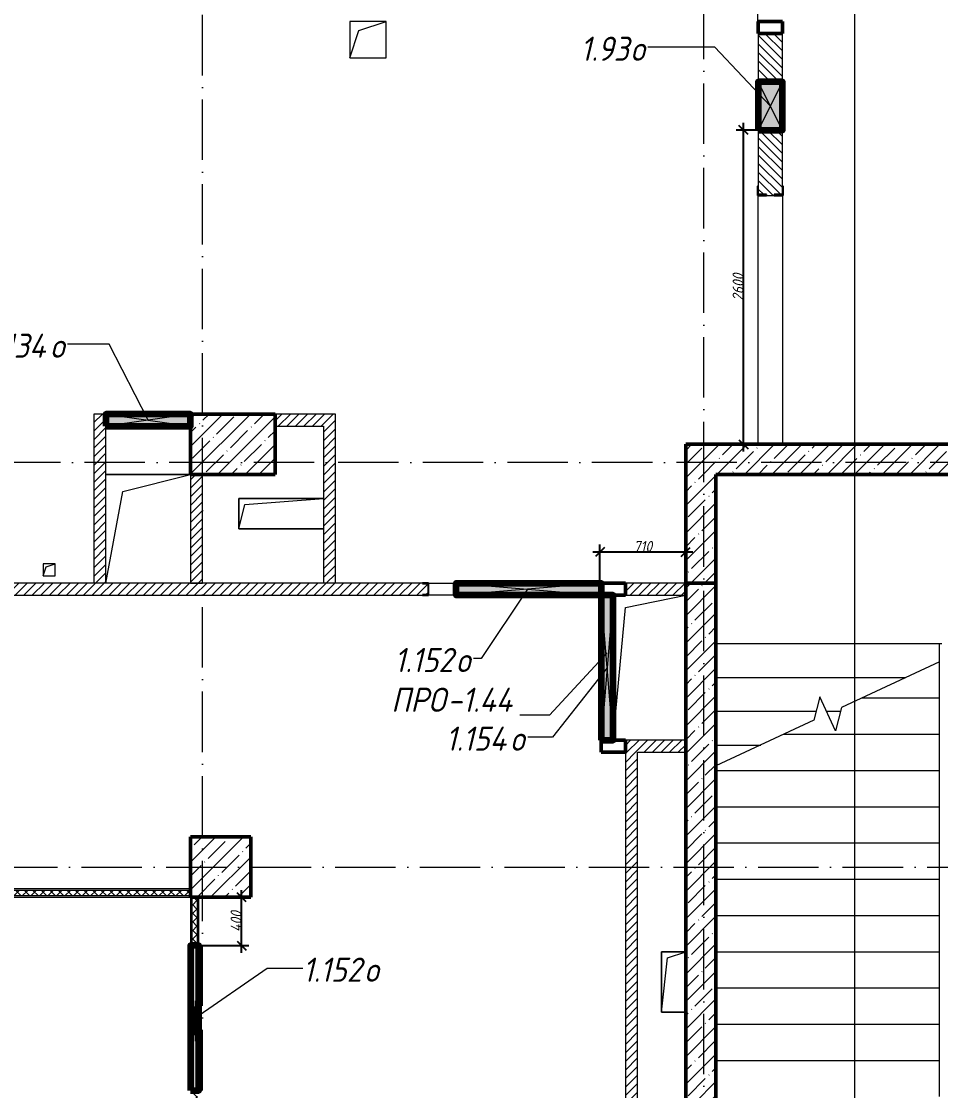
# Model space of a CAD drawing. Header units: millimetres. Extents: x -356862 to 418287, y 0 to 839748.
# Drawn here: x -84665 to -77055, y 509097 to 517947 of the extents above; entities that cross this region are included whole.
import ezdxf

# ---------------------------------------------------------------- set-up
doc = ezdxf.new("R2010")
doc.units = ezdxf.units.MM
doc.linetypes.add('50_200_ШТРИХ_1Т_ш5_п1_п1_', pattern=[700, 500, -100, 0, -100])
for name, color, linetype, lineweight in [('9.7) Заделка 956 шт', 6, 'Continuous', 158), ('A-____-____-DIMS', 7, 'Continuous', 9), ('A-DETL-GENF-OTLN', 7, 'Continuous', 9), ('A-FLOR-____-OTLN', 7, 'Continuous', 9), ('A-GENM-____-IDEN', 7, 'Continuous', 9), ('A-GENM-____-MCUT', 7, 'Continuous', 25), ('A-GENM-____-OTLN', 7, 'Continuous', 9), ('A-GENM-____-OTLN-1', 7, 'Continuous', 25), ('A-GLAZ-____-IDEN', 7, 'Continuous', 9), ('A-GLAZ-____-OTLN', 7, 'Continuous', 9), ('A-WALL-____-MCUT', 7, 'Continuous', 13), ('A-WALL-____-MCUT-1', 7, 'Continuous', 9), ('A-WALL-____-MCUT-2', 7, 'Continuous', 50), ('A-WALL-____-PATT-1', 7, 'Continuous', 9), ('A-WALL-FNSH-MCUT-1', 7, 'Continuous', 9), ('I-WALL-____-OTLN', 7, 'Continuous', 9), ('S-BEAM-____-OTLN', 7, 'Continuous', 9), ('S-COLS-____-MCUT', 7, 'Continuous', 50), ('S-COLS-____-OTLN', 7, 'Continuous', 9), ('S-GRID-____-OTLN-1', 7, '50_200_ШТРИХ_1Т_ш5_п1_п1_', 9), ('S-STRS-____-MBND', 7, 'Continuous', 9), ('S-STRS-____-OTLN-1', 7, 'Continuous', 9)]:
    doc.layers.add(name, color=color, linetype=linetype, lineweight=lineweight)
doc.layers.add('A-WALL-____-PATT-3', color=9, linetype='Continuous', lineweight=9, true_color=0x808080)
doc.layers.add('G-____-____-SYMB-1', color=9, linetype='Continuous', lineweight=9, true_color=0x808080)
doc.styles.add('ISOCPEUR_I_11', font='isocpeui.ttf', dxfattribs={"width": 0.9, "height": 200})
doc.styles.add('ISOCPEUR_I_7', font='isocpeui.ttf', dxfattribs={"width": 0.9, "height": 90})
doc.dimstyles.new('ISO-1_8_0_9К_СРЕДНИЙ_Кладочные_2', dxfattribs={"dimscale": 304.8, "dimtxt": 89.638306, "dimasz": 0.246063, "dimexe": 0.19685, "dimexo": 0, "dimgap": 0, "dimtad": 1, "dimdec": 3, "dimrnd": 0.001, "dimdsep": 46, "dimtxsty": 'ISOCPEUR_I_7', "dimblk1": 'OBLIQUE', "dimblk2": 'OBLIQUE', "dimsah": 1, "dimcen": 0.09, "dimdle": 0.19685, "dimazin": 0, "dimtfac": 1, "dimtdec": 4, "dimtix": 1, "dimtmove": 1, "dimatfit": 3, "dimfxl": 1, "dimtvp": 1, "dimtolj": 1, "dimtzin": 0, "dimarcsym": 2})
pattern_1 = [(45, (-176515.067, 459015.94), (-35.35534, 35.35534), [])]
pattern_2 = [(45, (-176515.07, 459015.94), (-114.04925, 114.04925), []), (45, (-176401.02, 459015.94), (-114.04925, 114.04925), [201.612, -40.322, 3.353, -36.97])]
pattern_3 = [(45, (-176515.067, 459015.94), (-35.35534, 35.35534), []), (135, (-176515.067, 459015.94), (-35.35534, -35.35534), [])]

# ---------------------------------------------------------------- blocks, each defined once
blk = doc.blocks.new('BSC_Колонна _Прямоугольная - 500х700-V132-АР1_План отверстий 1 этажа в осях 1-64_Ю-ЯЯ')
at = {"layer": 'S-COLS-____-OTLN'}
h = blk.add_hatch(dxfattribs=at)
h.set_pattern_fill('FP_143', color=256, style=0, pattern_type=2)
h.set_pattern_definition([(315, (-55431.04, 93600), (114.04925, 114.04925), []), (315, (-55431.04, 93485.95), (114.04925, 114.04925), [201.613, -40.323, 3.353, -36.97])])
h.paths.add_polyline_path([(-250, 350), (-250, -350), (250, -350), (250, 350), (150, 350)], flags=0)
at = {"layer": 'S-COLS-____-MCUT'}
for p, q in [((150, 350), (-250, 350)), ((-250, 350), (-250, -350)), ((250, -350), (250, 350)), ((-250, -350), (250, -350))]:
    blk.add_line(p, q, dxfattribs=at)
blk = doc.blocks.new('BSC_Колонна _Прямоугольная - 500х500-V170-АР1_План отверстий 1 этажа в осях 1-64_Ю-ЯЯ')
at = {"layer": 'S-COLS-____-OTLN'}
h = blk.add_hatch(dxfattribs=at)
h.set_pattern_fill('FP_182', color=256, style=0, pattern_type=2)
h.set_pattern_definition([(45, (-93500, -51931.04), (-114.04925, 114.04925), []), (45, (-93385.95, -51931.04), (-114.04925, 114.04925), [201.613, -40.323, 3.353, -36.97])])
h.paths.add_polyline_path([(-250, -250), (250, -250), (250, 250), (-250, 250)], flags=0)
at = {"layer": 'S-COLS-____-MCUT'}
for p, q in [((250, 250), (-250, 250)), ((-250, 250), (-250, -250)), ((250, -250), (250, 250)), ((-250, -250), (250, -250))]:
    blk.add_line(p, q, dxfattribs=at)
blk = doc.blocks.new('154_Фахверк_СКБ_Швеллер - Тип_100_4010-27789772-АР1_План отверстий 1 этажа в осях 1-64_Ю-ЯЯ')
at = {"layer": 'A-GENM-____-MCUT'}
for p, q in [((175, 50), (125, 50)), ((125, 50), (125, -50)), ((128, 47), (175, 47)), ((128, -47), (128, 47)), ((175, 47), (175, 50)), ((125, -50), (175, -50)), ((175, -47), (128, -47)), ((175, -50), (175, -47))]:
    blk.add_line(p, q, dxfattribs=at)
blk = doc.blocks.new('Фахверк_СКБ_Уголок - 200_4010-27904286-АР1_План отверстий 1 этажа в осях 1-64_Ю-ЯЯ')
at = {"layer": 'A-GENM-____-MCUT'}
for p, q in [((200, 156), (125, 156)), ((125, 156), (125, 81)), ((131, 81), (131, 150)), ((131, 150), (200, 150)), ((200, 150), (200, 156)), ((125, 81), (131, 81)), ((131, 19), (125, 19)), ((125, 19), (125, -56)), ((131, -50), (131, 19)), ((125, -56), (200, -56)), ((200, -50), (131, -50)), ((200, -56), (200, -50))]:
    blk.add_line(p, q, dxfattribs=at)
blk = doc.blocks.new('ПР_Уголок - ПР_Уголок-37035708-АР1_План отверстий 1 этажа в осях 1-64_Ю-ЯЯ')
at = {"layer": 'S-BEAM-____-OTLN'}
for p, q in [((0, 0), (0, -6)), ((0, 0), (6800, 0)), ((6800, -6), (6800, 0)), ((380, -75), (75, -75)), ((980, -75), (420, -75)), ((1580, -75), (1020, -75)), ((2180, -75), (1620, -75)), ((2780, -75), (2220, -75)), ((3380, -75), (2820, -75)), ((3980, -75), (3420, -75)), ((4580, -75), (4020, -75)), ((5180, -75), (4620, -75)), ((5780, -75), (5220, -75)), ((6380, -75), (5820, -75)), ((6725, -75), (6420, -75))]:
    blk.add_line(p, q, dxfattribs=at)
blk = doc.blocks.new('AR_Отверстие прямоугольное _в плите_ - AR_Отверстие прямоугольное _в плите_-30229458-АР1_План отверстий 1 этажа в осях 1-64_Ю-ЯЯ')
at = {"layer": 'A-GENM-____-OTLN'}
for p, q in [((100, 250), (-100, 250)), ((-100, 250), (-100, -250)), ((-100, -250), (-50, 200)), ((-50, 200), (100, 250)), ((-100, -250), (100, -250))]:
    blk.add_line(p, q, dxfattribs=at)
blk = doc.blocks.new('AR_Отверстие прямоугольное _в плите_ - AR_Отверстие прямоугольное _в плите_-30459689-АР1_План отверстий 1 этажа в осях 1-64_Ю-ЯЯ')
at = {"layer": 'A-GENM-____-OTLN'}
for p, q in [((150, 150), (-150, 150)), ((-150, 150), (-150, -150)), ((-75, 75), (150, 150)), ((150, -150), (150, 150)), ((-150, -150), (-75, 75)), ((-150, -150), (150, -150))]:
    blk.add_line(p, q, dxfattribs=at)
blk = doc.blocks.new('AR_Отверстие прямоугольное _в плите_ - AR_Отверстие прямоугольное _в плите_-30459221-АР1_План отверстий 1 этажа в осях 1-64_Ю-ЯЯ')
at = {"layer": 'A-GENM-____-OTLN'}
for p, q in [((350, 125), (-350, 125)), ((-350, 125), (-350, -125)), ((-300, 75), (350, 125)), ((-350, -125), (-300, 75)), ((-350, -125), (350, -125))]:
    blk.add_line(p, q, dxfattribs=at)
blk = doc.blocks.new('AR_Отверстие прямоугольное _в плите_ - AR_Отверстие прямоугольное _в плите_-V197-АР1_План отверстий 1 этажа в осях 1-64_Ю-ЯЯ')
at = {"layer": 'A-GENM-____-OTLN'}
for p, q in [((50, 50), (-50, 50)), ((-50, 50), (-50, -50)), ((-50, -50), (-25, 25)), ((-25, 25), (50, 50)), ((50, -50), (50, 50)), ((-50, -50), (50, -50))]:
    blk.add_line(p, q, dxfattribs=at)
blk = doc.blocks.new('AR_Отверстие прямоугольное _в плите_ - AR_Отверстие прямоугольное _в плите_-30552720-АР1_План отверстий 1 этажа в осях 1-64_Ю-ЯЯ')
at = {"layer": 'A-GENM-____-OTLN'}
for p, q in [((-200, 500), (300, 600)), ((-300, -600), (-200, 500))]:
    blk.add_line(p, q, dxfattribs=at)
blk = doc.blocks.new('AR_Отверстие прямоугольное _в плите_ - AR_Отверстие прямоугольное _в плите_-30602925-АР1_План отверстий 1 этажа в осях 1-64_Ю-ЯЯ')
at = {"layer": 'A-GENM-____-OTLN'}
for p, q in [((350, 450), (-350, 450)), ((-210, 310), (350, 450)), ((-350, -450), (-210, 310))]:
    blk.add_line(p, q, dxfattribs=at)
blk = doc.blocks.new('BSC_Колонна _Прямоугольная1 - 200х100 _металл_-35572301-АР1_План отверстий 1 этажа в осях 1-64_Ю-ЯЯ')
at = {"layer": 'S-COLS-____-MCUT'}
for p, q in [((100, 50), (-100, 50)), ((-100, 50), (-100, -50)), ((100, -50), (100, 50)), ((-100, -50), (100, -50))]:
    blk.add_line(p, q, dxfattribs=at)
blk = doc.blocks.new('AR_Отверстие прямоугольное _в стене__БезПР - AR_Отверстие прямоугольное _в стене__БезПР-36427886-АР1_План отверстий 1 этажа в осях 1-64_Ю-ЯЯ')
at = {"layer": 'A-GLAZ-____-OTLN'}
blk.add_hatch(color=256, dxfattribs=at).paths.add_polyline_path([(600, 35), (-600, 35), (-600, -35), (600, -35)], flags=0)
at = {"layer": 'A-DETL-GENF-OTLN'}
for p, q in [((-600, -35), (-600, 35)), ((-600, 35), (600, 35)), ((600, 35), (-600, -35)), ((-600, 35), (600, -35)), ((600, 35), (-600, 35)), ((-600, 35), (-600, -35)), ((600, 35), (600, -35)), ((600, -35), (600, 35)), ((600, -35), (-600, -35)), ((-600, -35), (600, -35))]:
    blk.add_line(p, q, dxfattribs=at)
at = {"layer": 'A-GLAZ-____-OTLN'}
blk.add_line((600, 35), (-600, 35), dxfattribs=at)
blk = doc.blocks.new('AR_Отверстие прямоугольное _в стене_ - AR_Отверстие прямоугольное _в стене__ОВ-36788001-АР1_План отверстий 1 этажа в осях 1-64_Ю-ЯЯ')
at = {"layer": 'A-GLAZ-____-OTLN'}
blk.add_hatch(color=256, dxfattribs=at).paths.add_polyline_path([(600, 50), (-600, 50), (-600, -50), (600, -50)], flags=0)
at = {"layer": 'A-DETL-GENF-OTLN'}
for p, q in [((-600, -50), (-600, 50)), ((-600, 50), (600, 50)), ((600, 50), (-600, -50)), ((-600, 50), (600, -50)), ((600, 50), (-600, 50)), ((-600, 50), (-600, -50)), ((600, 50), (600, -50)), ((600, -50), (600, 50)), ((600, -50), (-600, -50)), ((-600, -50), (600, -50))]:
    blk.add_line(p, q, dxfattribs=at)
blk = doc.blocks.new('AR_Отверстие прямоугольное _в стене__БезПР - AR_Отверстие прямоугольное _в стене__БезПР-36428338-АР1_План отверстий 1 этажа в осях 1-64_Ю-ЯЯ')
at = {"layer": 'A-GLAZ-____-OTLN'}
blk.add_hatch(color=256, dxfattribs=at).paths.add_polyline_path([(200, -100), (200, 100), (-200, 100), (-200, -100)], flags=0)
at = {"layer": 'A-DETL-GENF-OTLN'}
for p, q in [((-200, -100), (-200, 100)), ((-200, 100), (200, 100)), ((200, 100), (-200, -100)), ((-200, 100), (200, -100)), ((200, 100), (-200, 100)), ((-200, 100), (-200, -100)), ((200, 100), (200, -100)), ((200, -100), (200, 100)), ((200, -100), (-200, -100)), ((-200, -100), (200, -100))]:
    blk.add_line(p, q, dxfattribs=at)
at = {"layer": 'A-GLAZ-____-OTLN'}
blk.add_line((200, 100), (-200, 100), dxfattribs=at)
blk = doc.blocks.new('AR_Отверстие прямоугольное _в стене__БезПР - AR_Отверстие прямоугольное _в стене__БезПР-36428416-АР1_План отверстий 1 этажа в осях 1-64_Ю-ЯЯ')
at = {"layer": 'A-GLAZ-____-OTLN'}
blk.add_hatch(color=256, dxfattribs=at).paths.add_polyline_path([(600, -50), (600, 50), (-600, 50), (-600, -50)], flags=0)
at = {"layer": 'A-DETL-GENF-OTLN'}
for p, q in [((-600, -50), (-600, 50)), ((-600, 50), (600, 50)), ((600, 50), (-600, -50)), ((-600, 50), (600, -50)), ((600, 50), (-600, 50)), ((-600, 50), (-600, -50)), ((600, 50), (600, -50)), ((600, -50), (600, 50)), ((600, -50), (-600, -50)), ((-600, -50), (600, -50))]:
    blk.add_line(p, q, dxfattribs=at)
at = {"layer": 'A-GLAZ-____-OTLN'}
blk.add_line((600, 50), (-600, 50), dxfattribs=at)
blk = doc.blocks.new('AR_Отверстие прямоугольное _в стене__БезПР - AR_Отверстие прямоугольное _в стене__БезПР-36729552-АР1_План отверстий 1 этажа в осях 1-64_Ю-ЯЯ')
at = {"layer": 'A-GLAZ-____-OTLN'}
blk.add_hatch(color=256, dxfattribs=at).paths.add_polyline_path([(350, -50), (350, 50), (-350, 50), (-350, -50)], flags=0)
at = {"layer": 'A-DETL-GENF-OTLN'}
for p, q in [((-350, -50), (-350, 50)), ((-350, 50), (350, 50)), ((350, 50), (-350, -50)), ((-350, 50), (350, -50)), ((350, 50), (-350, 50)), ((-350, 50), (-350, -50)), ((350, 50), (350, -50)), ((350, -50), (350, 50)), ((350, -50), (-350, -50)), ((-350, -50), (350, -50))]:
    blk.add_line(p, q, dxfattribs=at)
at = {"layer": 'A-GLAZ-____-OTLN'}
blk.add_line((350, 50), (-350, 50), dxfattribs=at)
blk = doc.blocks.new('BSC_Колонна _Прямоугольная1 - 200х100 _металл_-V254-АР1_План отверстий 1 этажа в осях 1-64_Ю-ЯЯ')
at = {"layer": 'S-COLS-____-MCUT'}
for p, q in [((100, 50), (-100, 50)), ((-100, 50), (-100, -50)), ((100, -50), (100, 50)), ((0, -50), (100, -50))]:
    blk.add_line(p, q, dxfattribs=at)
blk = doc.blocks.new('BSC_Колонна _Прямоугольная1 - 200х100 _металл_-V255-АР1_План отверстий 1 этажа в осях 1-64_Ю-ЯЯ')
at = {"layer": 'S-COLS-____-MCUT'}
for p, q in [((-100, 50), (-100, -50)), ((100, 50), (0, 50)), ((100, -50), (100, 50)), ((-100, -50), (100, -50))]:
    blk.add_line(p, q, dxfattribs=at)
blk = doc.blocks.new('_Oblique')
at = {"color": 0, "linetype": 'ByBlock', "lineweight": -2}
blk.add_line((-0.5, -0.5), (0.5, 0.5), dxfattribs=at)
blk = doc.blocks.new('*D13649')
at = {"layer": 'A-____-____-DIMS', "color": 0, "lineweight": -2, "transparency": 16777216}
for p, q in [((-78687.1, 514387), (-78687.1, 517107)), ((-78565.1, 517047), (-78747.1, 517047)), ((-78793.2, 514447), (-78627.1, 514447))]:
    blk.add_line(p, q, dxfattribs=at)
at = {"layer": 'Defpoints', "color": 0, "transparency": 16777216}
for p in [(-78687.1, 517047), (-78565.1, 517047), (-78793.2, 514447)]:
    blk.add_point(p, dxfattribs=at)
at = {"layer": 'A-____-____-DIMS', "color": 0, "lineweight": -2, "transparency": 16777216, "xscale": 75, "yscale": 75, "zscale": 75}
for p, rotation in [((-78687.1, 517047), 90), ((-78687.1, 514447), 270)]:
    blk.add_blockref('_Oblique', p, dxfattribs=dict(at, rotation=rotation))
at = {"layer": 'A-____-____-DIMS', "color": 0, "transparency": 16777216, "insert": (-78732.1, 515747), "char_height": 90, "width": 546.104, "attachment_point": 5, "rotation": 90, "style": 'ISOCPEUR_I_7'}
blk.add_mtext('\\A1;2600', dxfattribs=at)
blk = doc.blocks.new('*D13650')
at = {"layer": 'A-____-____-DIMS', "color": 0, "lineweight": -2, "transparency": 16777216}
for p, q in [((-79165.1, 513661.9), (-79165.1, 513495.9)), ((-79875.1, 513297), (-79875.1, 513615.9)), ((-79935.1, 513555.9), (-79105.1, 513555.9))]:
    blk.add_line(p, q, dxfattribs=at)
at = {"layer": 'Defpoints', "color": 0, "transparency": 16777216}
for p in [(-79165.1, 513661.9), (-79165.1, 513555.9), (-79875.1, 513297)]:
    blk.add_point(p, dxfattribs=at)
at = {"layer": 'A-____-____-DIMS', "color": 0, "lineweight": -2, "transparency": 16777216, "xscale": 75, "yscale": 75, "zscale": 75, "rotation": 180}
blk.add_blockref('_Oblique', (-79875.1, 513555.9), dxfattribs=at)
at = {"layer": 'A-____-____-DIMS', "color": 0, "lineweight": -2, "transparency": 16777216, "xscale": 75, "yscale": 75, "zscale": 75}
blk.add_blockref('_Oblique', (-79165.1, 513555.9), dxfattribs=at)
at = {"layer": 'A-____-____-DIMS', "color": 0, "transparency": 16777216, "insert": (-79520.1, 513601.4), "char_height": 90, "width": 368.207, "attachment_point": 5, "style": 'ISOCPEUR_I_7'}
blk.add_mtext('\\A1;710', dxfattribs=at)
blk = doc.blocks.new('*D13652')
at = {"layer": 'A-____-____-DIMS', "color": 0, "lineweight": -2, "transparency": 16777216}
for p, q in [((-82842.5, 510237), (-82842.5, 510757)), ((-82948.5, 510697), (-82782.5, 510697)), ((-83195.1, 510297), (-82782.5, 510297))]:
    blk.add_line(p, q, dxfattribs=at)
at = {"layer": 'Defpoints', "color": 0, "transparency": 16777216}
for p in [(-82948.5, 510697), (-82842.5, 510697), (-83195.1, 510297)]:
    blk.add_point(p, dxfattribs=at)
at = {"layer": 'A-____-____-DIMS', "color": 0, "lineweight": -2, "transparency": 16777216, "xscale": 75, "yscale": 75, "zscale": 75}
for p, rotation in [((-82842.5, 510697), 90), ((-82842.5, 510297), 270)]:
    blk.add_blockref('_Oblique', p, dxfattribs=dict(at, rotation=rotation))
at = {"layer": 'A-____-____-DIMS', "color": 0, "transparency": 16777216, "insert": (-82887.5, 510497), "char_height": 90, "width": 426.127, "attachment_point": 5, "rotation": 90, "style": 'ISOCPEUR_I_7'}
blk.add_mtext('\\A1;400', dxfattribs=at)

msp = doc.modelspace()

# ---------------------------------------------------------------- hatches: boundary and pattern name
at = {"layer": 'A-WALL-____-PATT-1'}
h = msp.add_hatch(dxfattribs=at)
h.set_pattern_fill('FP_6', color=256, style=0, pattern_type=2)
h.set_pattern_definition([(135, (-176515.067, 459015.94), (-35.35534, -35.35534), [])])
h.paths.add_polyline_path([(-78496.0675, 516506.983), (-78434.0675, 516506.983), (-78434.0675, 516512.983), (-78365.0675, 516512.983), (-78365.0675, 517046.983), (-78565.0675, 517046.983), (-78565.0675, 516512.983), (-78496.0675, 516512.983)], flags=0)
h.paths.add_polyline_path([(-78365.0675, 517446.983), (-78365.0675, 517846.983), (-78565.0675, 517846.983), (-78565.0675, 517446.983)], flags=0)
h = msp.add_hatch(dxfattribs=at)
h.set_pattern_fill('FP_5', color=256, style=0, pattern_type=2)
h.set_pattern_definition(pattern_1)
h.paths.add_polyline_path([(-84065.0675, 513296.983), (-83965.0675, 513296.983), (-83965.0675, 514696.983), (-84065.0675, 514696.983)], flags=0)
h = msp.add_hatch(dxfattribs=at)
h.set_pattern_fill('FP_5', color=256, style=0, pattern_type=2)
h.set_pattern_definition(pattern_1)
h.paths.add_polyline_path([(-82165.0675, 514596.983), (-82165.0675, 514696.983), (-82565.0675, 514696.983), (-82565.0675, 514596.983)], flags=0)
h = msp.add_hatch(dxfattribs=at)
h.set_pattern_fill('FP_5', color=256, style=0, pattern_type=2)
h.set_pattern_definition(pattern_1)
h.paths.add_polyline_path([(-82065.0675, 513296.983), (-82065.0675, 514696.983), (-82165.0675, 514696.983), (-82165.0675, 513296.983)], flags=0)
h = msp.add_hatch(dxfattribs=at)
h.set_pattern_fill('FP_13', color=256, style=0, pattern_type=2)
h.set_pattern_definition(pattern_2)
h.paths.add_polyline_path([(-75765.0675, 514196.983), (-75765.0675, 514446.983), (-79165.0675, 514446.983), (-79165.0675, 514196.983), (-75782.9382, 514196.983)], flags=0)
h = msp.add_hatch(dxfattribs=at)
h.set_pattern_fill('FP_5', color=256, style=0, pattern_type=2)
h.set_pattern_definition(pattern_1)
h.paths.add_polyline_path([(-83165.0675, 513296.983), (-83165.0675, 514196.983), (-83265.0675, 514196.983), (-83265.0675, 513296.983)], flags=0)
h = msp.add_hatch(dxfattribs=at)
h.set_pattern_fill('FP_13', color=256, style=0, pattern_type=2)
h.set_pattern_definition(pattern_2)
h.paths.add_polyline_path([(-78915.0675, 513296.983), (-78915.0675, 514196.983), (-79165.0675, 514196.983), (-79165.0675, 513296.983)], flags=0)
h = msp.add_hatch(dxfattribs=at)
h.set_pattern_fill('FP_5', color=256, style=0, pattern_type=2)
h.set_pattern_definition(pattern_1)
h.paths.add_polyline_path([(-79165.0675, 513196.983), (-79165.0675, 513296.983), (-79665.0675, 513296.983), (-79665.0675, 513196.983)], flags=0)
h.paths.add_polyline_path([(-79865.0675, 513196.983), (-79865.0675, 513296.983), (-79875.0675, 513296.983), (-79875.0675, 513196.983)], flags=0)
h.paths.add_polyline_path([(-82852.9408, 513196.983), (-81345.0675, 513196.983), (-81345.0675, 513199.983), (-81298.0675, 513199.983), (-81298.0675, 513293.983), (-81345.0675, 513293.983), (-81345.0675, 513296.983), (-85615.0675, 513296.983), (-85615.0675, 513293.983), (-85662.0675, 513293.983), (-85662.0675, 513199.983), (-85615.0675, 513199.983), (-85615.0675, 513196.983), (-84620.4415, 513196.983)], flags=0)
h.paths.add_polyline_path([(-85665.0675, 513196.983), (-85665.0675, 513296.983), (-87900.0675, 513296.983), (-87900.0675, 513293.983), (-87947.0675, 513293.983), (-87947.0675, 513199.983), (-87900.0675, 513199.983), (-87900.0675, 513196.983)], flags=0)
h.paths.add_polyline_path([(-89350.0675, 513196.983), (-89100.0675, 513196.983), (-89100.0675, 513199.983), (-89053.0675, 513199.983), (-89053.0675, 513293.983), (-89100.0675, 513293.983), (-89100.0675, 513296.983), (-89350.0675, 513296.983)], flags=0)
h = msp.add_hatch(dxfattribs=at)
h.set_pattern_fill('FP_13', color=256, style=0, pattern_type=2)
h.set_pattern_definition(pattern_2)
h.paths.add_polyline_path([(-78915.0675, 508996.983), (-78915.0675, 513296.983), (-79165.0675, 513296.983), (-79165.0675, 508996.983)], flags=0)
h = msp.add_hatch(dxfattribs=at)
h.set_pattern_fill('FP_5', color=256, style=0, pattern_type=2)
h.set_pattern_definition(pattern_1)
h.paths.add_polyline_path([(-79165.0675, 511896.983), (-79165.0675, 511996.983), (-79665.0675, 511996.983), (-79665.0675, 511896.983), (-79317.9395, 511896.983)], flags=0)
h = msp.add_hatch(dxfattribs=at)
h.set_pattern_fill('FP_5', color=256, style=0, pattern_type=2)
h.set_pattern_definition(pattern_1)
h.paths.add_polyline_path([(-79565.0675, 508996.983), (-79565.0675, 511896.983), (-79665.0675, 511896.983), (-79665.0675, 508996.983)], flags=0)
at = {"layer": 'A-WALL-____-PATT-3'}
h = msp.add_hatch(dxfattribs=at)
h.set_pattern_fill('FP_7', color=256, style=0, pattern_type=2)
h.set_pattern_definition(pattern_3)
h.paths.add_polyline_path([(-83265.0675, 510709.483), (-83265.0675, 510754.483), (-87265.0675, 510754.483), (-87265.0675, 510709.483), (-84620.4415, 510709.483)], flags=0)
h = msp.add_hatch(dxfattribs=at)
h.set_pattern_fill('FP_7', color=256, style=0, pattern_type=2)
h.set_pattern_definition(pattern_3)
h.paths.add_polyline_path([(-83207.5675, 507359.483), (-83207.5675, 509096.983), (-83252.5675, 509096.983), (-83252.5675, 507359.483)], flags=0)
h.paths.add_polyline_path([(-83252.5675, 510296.983), (-83207.5675, 510296.983), (-83207.5675, 510696.983), (-83252.5675, 510696.983)], flags=0)

# ---------------------------------------------------------------- linework, layer by layer
at = {"layer": '9.7) Заделка 956 шт'}
for points in [[(-78565.0675, 517046.983), (-78365.0675, 517046.983), (-78365.0675, 517446.983), (-78565.0675, 517446.983)], [(-83965.0675, 514596.983), (-83265.0675, 514596.983), (-83265.0675, 514696.983), (-83965.0675, 514696.983)], [(-79865.0675, 513196.983), (-81066.0716, 513196.983), (-81066.0716, 513296.983), (-79865.0675, 513296.983)], [(-79865.0675, 511996.983), (-79765.0675, 511996.983), (-79765.0675, 513196.983), (-79865.0675, 513196.983)], [(-83265.0675, 509096.983), (-83195.0675, 509096.983), (-83195.0675, 510296.983), (-83265.0675, 510296.983)]]:
    msp.add_lwpolyline(points, close=True, dxfattribs=at)
at = {"layer": 'A-FLOR-____-OTLN'}
for p, q in [((-83965.0675, 514196.983), (-83265.0675, 514196.983)), ((-82865.0675, 513996.983), (-82165.0675, 513996.983)), ((-82865.0675, 513746.983), (-82865.0675, 513996.983)), ((-82165.0675, 513746.983), (-82865.0675, 513746.983)), ((-79365.0675, 510246.983), (-79165.0675, 510246.983)), ((-79365.0675, 509746.983), (-79365.0675, 510246.983)), ((-79165.0675, 509746.983), (-79365.0675, 509746.983))]:
    msp.add_line(p, q, dxfattribs=at)
at = {"layer": 'A-GENM-____-IDEN'}
for p, q in [((-79815.0675, 512719.1751), (-80293.965, 512204.7137)), ((-80293.965, 512204.7137), (-80537.6798, 512204.7137))]:
    msp.add_line(p, q, dxfattribs=at)
at = {"layer": 'A-GLAZ-____-IDEN'}
for p, q in [((-78924.322, 517732.8857), (-79478.0856, 517732.8857)), ((-78465.0675, 517246.983), (-78924.322, 517732.8857)), ((-83939.1923, 515274.9186), (-84281.8886, 515274.9186)), ((-83615.0675, 514646.983), (-83939.1923, 515274.9186)), ((-80475.0675, 513246.983), (-80858.055, 512673.3036)), ((-80858.055, 512673.3036), (-80922.535, 512673.3036)), ((-79815.0675, 512596.983), (-80269.4637, 512022.3929)), ((-80269.4637, 512022.3929), (-80473.4937, 512022.3929)), ((-83230.0675, 509696.983), (-82629.8163, 510110.1997)), ((-82629.8163, 510110.1997), (-82335.6395, 510110.1997))]:
    msp.add_line(p, q, dxfattribs=at)
at = {"layer": 'A-WALL-____-MCUT'}
for p, q in [((-78565.0675, 517846.983), (-78565.0675, 517446.983)), ((-78365.0675, 517446.983), (-78365.0675, 517846.983)), ((-78565.0675, 517046.983), (-78565.0675, 516581.983)), ((-78365.0675, 516581.983), (-78365.0675, 517046.983)), ((-78496.0675, 516506.983), (-78434.0675, 516506.983))]:
    msp.add_line(p, q, dxfattribs=at)
at = {"layer": 'A-WALL-____-MCUT-1'}
for p, q in [((-83265.0675, 510754.483), (-87265.0675, 510754.483)), ((-83265.0675, 510709.483), (-87265.0675, 510709.483)), ((-83252.5675, 510296.983), (-83252.5675, 510696.983)), ((-83207.5675, 510296.983), (-83207.5675, 510696.983))]:
    msp.add_line(p, q, dxfattribs=at)
at = {"layer": 'A-WALL-____-MCUT-2'}
for p, q in [((-75765.0675, 514446.983), (-79165.0675, 514446.983)), ((-79165.0675, 514446.983), (-79165.0675, 508996.983)), ((-78915.0675, 514196.983), (-75765.0675, 514196.983)), ((-78915.0675, 508746.983), (-78915.0675, 514196.983)), ((-79165.0675, 513296.983), (-78915.0675, 513296.983))]:
    msp.add_line(p, q, dxfattribs=at)
at = {"layer": 'A-WALL-FNSH-MCUT-1'}
for p, q in [((-83965.0675, 514696.983), (-84065.0675, 514696.983)), ((-84065.0675, 514696.983), (-84065.0675, 513296.983)), ((-82065.0675, 514696.983), (-82565.0675, 514696.983)), ((-82065.0675, 513296.983), (-82065.0675, 514696.983)), ((-83965.0675, 513296.983), (-83965.0675, 514596.983)), ((-82565.0675, 514596.983), (-82165.0675, 514596.983)), ((-82165.0675, 514596.983), (-82165.0675, 513296.983)), ((-83265.0675, 514196.983), (-83265.0675, 513296.983)), ((-83165.0675, 513296.983), (-83165.0675, 514196.983)), ((-81345.0675, 513296.983), (-85615.0675, 513296.983)), ((-83265.0675, 513296.983), (-83165.0675, 513296.983)), ((-79865.0675, 513296.983), (-79875.0675, 513296.983)), ((-79165.0675, 513296.983), (-79665.0675, 513296.983)), ((-85615.0675, 513196.983), (-81345.0675, 513196.983)), ((-79875.0675, 513196.983), (-79865.0675, 513196.983)), ((-79665.0675, 513196.983), (-79165.0675, 513196.983)), ((-79165.0675, 511996.983), (-79665.0675, 511996.983)), ((-79665.0675, 511896.983), (-79665.0675, 508996.983)), ((-79565.0675, 508996.983), (-79565.0675, 511896.983)), ((-79565.0675, 511896.983), (-79165.0675, 511896.983)), ((-83265.0675, 510766.983), (-87265.0675, 510766.983)), ((-87265.0675, 510696.983), (-83265.0675, 510696.983)), ((-83265.0675, 510696.983), (-83265.0675, 510296.983)), ((-83195.0675, 510296.983), (-83195.0675, 510696.983))]:
    msp.add_line(p, q, dxfattribs=at)
at = {"layer": 'G-____-____-SYMB-1'}
msp.add_line((-77766.8674, 545636.5018), (-77766.8674, 504422.2671), dxfattribs=at)
at = {"layer": 'I-WALL-____-OTLN'}
for p, q in [((-78565.0675, 514446.983), (-78565.0675, 516506.983)), ((-78365.0675, 516506.983), (-78365.0675, 514446.983)), ((-81295.0675, 513296.983), (-81075.0675, 513296.983)), ((-81075.0675, 513196.983), (-81295.0675, 513196.983))]:
    msp.add_line(p, q, dxfattribs=at)
at = {"layer": 'S-GRID-____-OTLN-1'}
for p, q in [((-83165.0675, 498597.5699), (-83165.0675, 549908.7924)), ((-79015.0675, 508532.6233), (-79015.0675, 549908.7924)), ((-72440.6609, 514296.983), (-181183.8377, 514296.983)), ((-107270.4298, 510946.983), (-72440.6609, 510946.983))]:
    msp.add_line(p, q, dxfattribs=at)
at = {"layer": 'S-STRS-____-MBND'}
for p, q in [((-77065.0675, 512646.983), (-77876.779, 512268.4757)), ((-78056.1016, 512357.259), (-78103.3559, 512162.8211)), ((-77924.0334, 512074.0378), (-78056.1016, 512357.259)), ((-77876.779, 512268.4757), (-77924.0334, 512074.0378)), ((-78103.3559, 512162.8211), (-78915.0675, 511784.3138))]:
    msp.add_line(p, q, dxfattribs=at)
at = {"layer": 'S-STRS-____-OTLN-1'}
for p, q in [((-78915.0675, 512796.983), (-77065.0675, 512796.983)), ((-78915.0675, 512796.983), (-77065.0675, 512796.983)), ((-77065.0675, 512796.983), (-77045.0675, 512796.983)), ((-77065.0675, 512646.983), (-77065.0675, 512796.983)), ((-77065.0675, 512346.983), (-77065.0675, 512646.983)), ((-78915.0675, 512516.983), (-77343.8534, 512516.983)), ((-78915.0675, 512516.983), (-77343.8534, 512516.983)), ((-78058.599, 512346.983), (-78051.3098, 512346.983)), ((-78058.599, 512346.983), (-78051.3098, 512346.983)), ((-77708.4195, 512346.983), (-77065.0675, 512346.983)), ((-77708.4195, 512346.983), (-77065.0675, 512346.983)), ((-77065.0675, 512046.983), (-77065.0675, 512346.983)), ((-78915.0675, 512236.983), (-78085.3323, 512236.983)), ((-78915.0675, 512236.983), (-78085.3323, 512236.983)), ((-78000.016, 512236.983), (-77884.4327, 512236.983)), ((-78000.016, 512236.983), (-77884.4327, 512236.983)), ((-78351.7716, 512046.983), (-77065.0675, 512046.983)), ((-78351.7716, 512046.983), (-77065.0675, 512046.983)), ((-77065.0675, 511746.983), (-77065.0675, 512046.983)), ((-78915.0675, 511956.983), (-78544.7772, 511956.983)), ((-78915.0675, 511956.983), (-78544.7772, 511956.983)), ((-78915.0675, 511746.983), (-77065.0675, 511746.983)), ((-78915.0675, 511746.983), (-77065.0675, 511746.983)), ((-77065.0675, 511446.983), (-77065.0675, 511746.983)), ((-78915.0675, 511446.983), (-77065.0675, 511446.983)), ((-78915.0675, 511446.983), (-77065.0675, 511446.983)), ((-77065.0675, 511146.983), (-77065.0675, 511446.983)), ((-78915.0675, 511146.983), (-77065.0675, 511146.983)), ((-78915.0675, 511146.983), (-77065.0675, 511146.983)), ((-77065.0675, 510846.983), (-77065.0675, 511146.983)), ((-78915.0675, 510846.983), (-77065.0675, 510846.983)), ((-78915.0675, 510846.983), (-77065.0675, 510846.983)), ((-77065.0675, 510546.983), (-77065.0675, 510846.983)), ((-78915.0675, 510546.983), (-77065.0675, 510546.983)), ((-78915.0675, 510546.983), (-77065.0675, 510546.983)), ((-77065.0675, 510246.983), (-77065.0675, 510546.983)), ((-78915.0675, 510246.983), (-77065.0675, 510246.983)), ((-78915.0675, 510246.983), (-77065.0675, 510246.983)), ((-77065.0675, 509946.983), (-77065.0675, 510246.983)), ((-78915.0675, 509946.983), (-77065.0675, 509946.983)), ((-78915.0675, 509946.983), (-77065.0675, 509946.983)), ((-77065.0675, 509646.983), (-77065.0675, 509946.983)), ((-78915.0675, 509646.983), (-77065.0675, 509646.983)), ((-78915.0675, 509646.983), (-77065.0675, 509646.983)), ((-77065.0675, 509346.983), (-77065.0675, 509646.983)), ((-78915.0675, 509346.983), (-77065.0675, 509346.983)), ((-78915.0675, 509346.983), (-77065.0675, 509346.983)), ((-77065.0675, 509046.983), (-77065.0675, 509346.983))]:
    msp.add_line(p, q, dxfattribs=at)

# ---------------------------------------------------------------- block references
at = {"layer": 'A-GENM-____-OTLN'}
for name, p in [('AR_Отверстие прямоугольное _в плите_ - AR_Отверстие прямоугольное _в плите_-30459689-АР1_План отверстий 1 этажа в осях 1-64_Ю-ЯЯ', (-81795.0675, 517796.6355)), ('AR_Отверстие прямоугольное _в плите_ - AR_Отверстие прямоугольное _в плите_-30602925-АР1_План отверстий 1 этажа в осях 1-64_Ю-ЯЯ', (-83615.0675, 513746.983)), ('AR_Отверстие прямоугольное _в плите_ - AR_Отверстие прямоугольное _в плите_-30459221-АР1_План отверстий 1 этажа в осях 1-64_Ю-ЯЯ', (-82515.0675, 513871.983)), ('AR_Отверстие прямоугольное _в плите_ - AR_Отверстие прямоугольное _в плите_-V197-АР1_План отверстий 1 этажа в осях 1-64_Ю-ЯЯ', (-84435.0675, 513406.983)), ('AR_Отверстие прямоугольное _в плите_ - AR_Отверстие прямоугольное _в плите_-30552720-АР1_План отверстий 1 этажа в осях 1-64_Ю-ЯЯ', (-79465.0675, 512596.983)), ('AR_Отверстие прямоугольное _в плите_ - AR_Отверстие прямоугольное _в плите_-30229458-АР1_План отверстий 1 этажа в осях 1-64_Ю-ЯЯ', (-79265.0675, 509996.983))]:
    msp.add_blockref(name, p, dxfattribs=at)
at = {"layer": 'A-GENM-____-OTLN-1'}
for name, p, rotation in [('Фахверк_СКБ_Уголок - 200_4010-27904286-АР1_План отверстий 1 этажа в осях 1-64_Ю-ЯЯ', (-78415.0675, 516381.983), 89.99999999999984), ('154_Фахверк_СКБ_Швеллер - Тип_100_4010-27789772-АР1_План отверстий 1 этажа в осях 1-64_Ю-ЯЯ', (-81170.0675, 513246.983), 180)]:
    msp.add_blockref(name, p, dxfattribs=dict(at, rotation=rotation))
at = {"layer": 'A-GLAZ-____-OTLN'}
for name, p, rotation in [('AR_Отверстие прямоугольное _в стене__БезПР - AR_Отверстие прямоугольное _в стене__БезПР-36428338-АР1_План отверстий 1 этажа в осях 1-64_Ю-ЯЯ', (-78465.0675, 517246.983), 269.9999999999998), ('AR_Отверстие прямоугольное _в стене_ - AR_Отверстие прямоугольное _в стене__ОВ-36788001-АР1_План отверстий 1 этажа в осях 1-64_Ю-ЯЯ', (-79815.0675, 512596.983), 270), ('AR_Отверстие прямоугольное _в стене__БезПР - AR_Отверстие прямоугольное _в стене__БезПР-36427886-АР1_План отверстий 1 этажа в осях 1-64_Ю-ЯЯ', (-83230.0675, 509696.983), 270.0000000000002)]:
    msp.add_blockref(name, p, dxfattribs=dict(at, rotation=rotation))
for name, p in [('AR_Отверстие прямоугольное _в стене__БезПР - AR_Отверстие прямоугольное _в стене__БезПР-36729552-АР1_План отверстий 1 этажа в осях 1-64_Ю-ЯЯ', (-83615.0675, 514646.983)), ('AR_Отверстие прямоугольное _в стене__БезПР - AR_Отверстие прямоугольное _в стене__БезПР-36428416-АР1_План отверстий 1 этажа в осях 1-64_Ю-ЯЯ', (-80475.0675, 513246.983))]:
    msp.add_blockref(name, p, dxfattribs=at)
at = {"layer": 'S-BEAM-____-OTLN', "extrusion": (0, 0, -1), "rotation": 269.9999999999999}
msp.add_blockref('ПР_Уголок - ПР_Уголок-37035708-АР1_План отверстий 1 этажа в осях 1-64_Ю-ЯЯ', (78571.0675, 524746.983), dxfattribs=at)
at = {"layer": 'S-COLS-____-OTLN'}
for name, p in [('BSC_Колонна _Прямоугольная1 - 200х100 _металл_-35572301-АР1_План отверстий 1 этажа в осях 1-64_Ю-ЯЯ', (-78465.0675, 517896.983)), ('BSC_Колонна _Прямоугольная1 - 200х100 _металл_-V254-АР1_План отверстий 1 этажа в осях 1-64_Ю-ЯЯ', (-79765.0675, 513246.983)), ('BSC_Колонна _Прямоугольная1 - 200х100 _металл_-V255-АР1_План отверстий 1 этажа в осях 1-64_Ю-ЯЯ', (-79765.0675, 511946.983)), ('BSC_Колонна _Прямоугольная - 500х500-V170-АР1_План отверстий 1 этажа в осях 1-64_Ю-ЯЯ', (-83015.0675, 510946.983))]:
    msp.add_blockref(name, p, dxfattribs=at)
at = {"layer": 'S-COLS-____-OTLN', "rotation": 89.9999999999999}
msp.add_blockref('BSC_Колонна _Прямоугольная - 500х700-V132-АР1_План отверстий 1 этажа в осях 1-64_Ю-ЯЯ', (-82915.0675, 514446.983), dxfattribs=at)

# ---------------------------------------------------------------- texts
at = {"layer": 'A-GENM-____-IDEN', "char_height": 200, "attachment_point": 1, "style": 'ISOCPEUR_I_11'}
for s, insert, width in [('ПРО', (-81603.2798, 512431.8298), 562.784625), ('-1.44', (-81138.936, 512431.8298), 721.51875)]:
    msp.add_mtext(s, dxfattribs=dict(at, insert=insert, width=width))
at = {"layer": 'A-GLAZ-____-IDEN', "char_height": 200, "attachment_point": 1, "style": 'ISOCPEUR_I_11'}
for s, insert, width in [('1.93', (-80037.5372, 517820.5002), 505.063125), ('\\fISOCPEUR|b0|i1|c204|p34|;\\W.9;о', (-79620.8184, 517820.5002), 158.734125), ('1.134', (-84961.0461, 515362.5331), 649.366875), ('\\fISOCPEUR|b0|i1|c204|p34|;\\W.9;о', (-84425.2648, 515362.5331), 158.734125), ('1.152', (-81577.3882, 512760.9181), 620.506125), ('\\fISOCPEUR|b0|i1|c204|p34|;\\W.9;о', (-81065.4195, 512760.9181), 158.734125), ('1.154', (-81152.6512, 512110.0074), 649.366875), ('\\fISOCPEUR|b0|i1|c204|p34|;\\W.9;о', (-80616.87, 512110.0074), 158.734125), ('1.152', (-82335.6395, 510197.8143), 620.506125), ('\\fISOCPEUR|b0|i1|c204|p34|;\\W.9;о', (-81823.6708, 510197.8143), 158.734125)]:
    msp.add_mtext(s, dxfattribs=dict(at, insert=insert, width=width))

# ---------------------------------------------------------------- dimensions: what is measured, and where the dimension line sits
at = {"layer": 'A-____-____-DIMS'}
for base, p1, p2, override, picture, middle in [((-78687.1367, 517046.983), (-78793.2028, 514446.983), (-78565.0675, 517046.983), {"dimpost": '<>', "dimfxl": 2609.989599}, '*D13649', (-78732.1367, 515746.983)), ((-82842.4677, 510696.983), (-83195.0675, 510296.983), (-82948.5338, 510696.983), {"dimpost": '<>', "dimfxl": 469.871123}, '*D13652', (-82887.4677, 510496.983))]:
    dim = msp.add_linear_dim(base=base, p1=p1, p2=p2, angle=90, dimstyle='ISO-1_8_0_9К_СРЕДНИЙ_Кладочные_2', override=override, dxfattribs=at)
    dim.commit()
    dim.dimension.update_dxf_attribs({"geometry": picture, "text_midpoint": middle})
dim = msp.add_linear_dim(base=(-79165.0675, 513555.8571), p1=(-79875.0675, 513296.983), p2=(-79165.0675, 513661.9231), dimstyle='ISO-1_8_0_9К_СРЕДНИЙ_Кладочные_2', override={"dimpost": '<>', "dimfxl": 798.299019}, dxfattribs=at)
dim.commit()
dim.dimension.update_dxf_attribs({"geometry": '*D13650', "text_midpoint": (-79520.0675, 513601.4366)})

doc.saveas('drawing.dxf')
